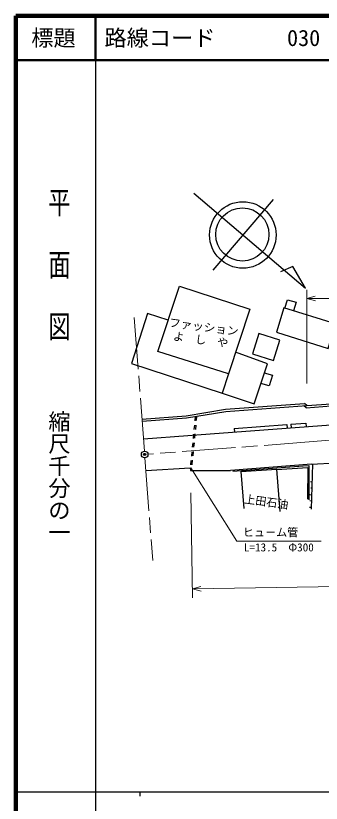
# Model space of a CAD drawing. Units: millimetres, scale not verified. Extents: x 40000 to 680000, y 20000 to 380000.
# Drawn here: x 40000 to 108852, y 202409 to 380000 of the extents above; entities that cross this region are included whole.
import ezdxf
from ezdxf.enums import TextEntityAlignment as Align

# ---------------------------------------------------------------- set-up
doc = ezdxf.new("R2010")
doc.units = ezdxf.units.MM
doc.header["$LTSCALE"] = 1000
doc.header["$PDMODE"] = 32
doc.header["$PDSIZE"] = 500
doc.linetypes.add('CHAIN', pattern=[18.5, 12, -1.5, 3.5, -1.5])
for name, color, linetype, lineweight in [('M-BGD', 7, 'Continuous', 25), ('M-BMK', 2, 'CHAIN', 13), ('M-BMK-SRVR', 3, 'Continuous', 25), ('M-STR-HTXT', 7, 'Continuous', 13), ('M-TTL', 2, 'Continuous', 140), ('M-TTL-BAND', 7, 'Continuous', 25), ('M-TTL-LINE', 7, 'Continuous', 50)]:
    doc.layers.add(name, color=color, linetype=linetype, lineweight=lineweight)
doc.layers.add('M-OTRS', color=6, linetype='Continuous')
doc.layers.add('M-TTL-TXT', color=7, linetype='Continuous')
doc.styles.add('@ＭＳ ゴシック', font='')
doc.styles.add('ＭＳ ゴシック', font='')
doc.styles.get('@ＭＳ ゴシック').set_extended_font_data('@MS Gothic')
doc.styles.get('ＭＳ ゴシック').set_extended_font_data('MS Gothic')

msp = doc.modelspace()

# ---------------------------------------------------------------- linework, layer by layer
at = {"layer": 'M-BGD'}
for p, q in [((80166, 339984), (105339, 318600)), ((98015, 338599), (84420, 322594)), ((102415, 323455), (99652, 322282)), ((105339, 318600), (102415, 323455)), ((78394, 289805), (87308, 291288)), ((87308, 291288), (105082, 292546)), ((87367, 290791), (105622, 292083)), ((105453, 291569), (104912, 292033)), ((105622, 292083), (105082, 292546)), ((105453, 291569), (111087, 291999)), ((105622, 292083), (111106, 292502)), ((68445, 289046), (78394, 289805)), ((78454, 289308), (87367, 290791)), ((80466, 289643), (80368, 288648)), ((80773, 289694), (80674, 288699)), ((68483, 288547), (78454, 289308)), ((80575, 287704), (80476, 286709)), ((89225, 286921), (101097, 287827)), ((101097, 287827), (101158, 287029)), ((101979, 287894), (105397, 288155)), ((101979, 287894), (102040, 287096)), ((105397, 288155), (105458, 287357)), ((105979, 287397), (113727, 287988)), ((78758, 285320), (105979, 287397)), ((80269, 287653), (80170, 286658)), ((89225, 286921), (89285, 286123)), ((68787, 284559), (78758, 285320)), ((80071, 285662), (79972, 284667)), ((80377, 285713), (80279, 284718)), ((79873, 283672), (79774, 282677)), ((80180, 283723), (80081, 282728)), ((79675, 281682), (79577, 280687)), ((79982, 281733), (79883, 280738)), ((79478, 279692), (79379, 278697)), ((79784, 279743), (79685, 278748)), ((106630, 278872), (88383, 277479)), ((106900, 278950), (106545, 268719)), ((106630, 278872), (112121, 279190)), ((69328, 277480), (79314, 278041)), ((79314, 278041), (79359, 277443)), ((79359, 277443), (88383, 277479)), ((106086, 278551), (106044, 270812)), ((106757, 274825), (106442, 274867)), ((106655, 271901), (106314, 271947)), ((106709, 273446), (106476, 273477)), ((106608, 270531), (106263, 270577)), ((106557, 269073), (106199, 269121))]:
    msp.add_line(p, q, dxfattribs=at)
for points in [[(71997, 304304), (76914, 319036), (92765, 313816), (87925, 299276)], [(112031, 310520), (100408, 314159), (98803, 308622), (110396, 304959)], [(99547, 306843), (94778, 308350), (93324, 303746), (98092, 302240)]]:
    msp.add_lwpolyline(points, close=True, dxfattribs=at)
for points in [[(100680, 314074), (101236, 315931), (103199, 315386), (102607, 313471)], [(74352, 311358), (69724, 312890), (66076, 301571), (86529, 294922)], [(87925, 299276), (86529, 294922), (93721, 292487), (96708, 301523), (89549, 304154)], [(96021, 299445), (97874, 298942), (97143, 296517), (95230, 297050)], [(88913, 277272), (104794, 278478), (106086, 278551)], [(91508, 268845), (90823, 277252), (98750, 277753), (99490, 268222)], [(98734, 277646), (105817, 278133), (105763, 270989)]]:
    msp.add_lwpolyline(points, dxfattribs=at)
for centre, radius in [((91190, 330564), 7500), ((91075, 330673), 6000)]:
    msp.add_circle(centre, radius, dxfattribs=at)
at = {"layer": 'M-BMK'}
for p, q in [((68997, 281817), (66697, 311958)), ((113994, 284498), (107941, 284036)), ((107941, 284036), (69801, 281126)), ((69111, 280321), (70876, 257189))]:
    msp.add_line(p, q, dxfattribs=at)
at = {"layer": 'M-BMK-SRVR'}
msp.add_circle((69054, 281069), 750, dxfattribs=at)
msp.add_point((69054, 281069), dxfattribs=at)
at = {"layer": 'M-OTRS'}
msp.add_point((69054, 281069), dxfattribs=at)
at = {"layer": 'M-STR-HTXT'}
for p, q in [((105615, 297083), (105586, 318217)), ((107519, 316737), (105588, 316217)), ((105588, 316217), (170525, 316306)), ((105588, 316217), (107521, 315702)), ((89806, 261535), (79438, 278030)), ((79447, 272443), (79860, 248748)), ((89806, 261535), (108806, 261535)), ((79825, 250748), (167000, 252268)), ((81748, 251299), (79825, 250748)), ((79825, 250748), (81766, 250264))]:
    msp.add_line(p, q, dxfattribs=at)
at = {"layer": 'M-TTL'}
for p, q in [((40000, 380000), (40000, 20000)), ((680000, 380000), (40000, 380000))]:
    msp.add_line(p, q, dxfattribs=at)
at = {"layer": 'M-TTL-BAND'}
for p, q in [((58000, 370000), (58000, 20000)), ((40000, 205000), (579000, 205000)), ((68000, 205000), (68000, 204000))]:
    msp.add_line(p, q, dxfattribs=at)
at = {"layer": 'M-TTL-LINE'}
for p, q in [((58000, 380000), (58000, 370000)), ((40000, 370000), (680000, 370000))]:
    msp.add_line(p, q, dxfattribs=at)

# ---------------------------------------------------------------- texts
at = {"layer": 'M-BGD', "style": 'ＭＳ ゴシック', "width": 1.05}
msp.add_text('ファッション', height=1833, rotation=352.309, dxfattribs=at).set_placement((82184, 308366), align=Align.BOTTOM_CENTER)
at = {"layer": 'M-BGD', "style": 'ＭＳ ゴシック'}
msp.add_text('よ\u3000し\u3000や', height=1833, rotation=352.309, dxfattribs=at).set_placement((81822, 307869), align=Align.TOP_CENTER)
msp.add_text('上田石油', height=1833, rotation=352.309, dxfattribs=at).set_placement((96494, 270366), align=Align.MIDDLE_CENTER)
at = {"layer": 'M-STR-HTXT', "style": 'ＭＳ ゴシック'}
msp.add_text('ヒュ－ム管', height=1833, dxfattribs=at).set_placement((91181, 262035), align=Align.BOTTOM_LEFT)
msp.add_text('L=13.5\u3000Φ300', height=1833, dxfattribs=at).set_placement((99306, 261035), align=Align.TOP_CENTER)
at = {"layer": 'M-TTL-BAND', "style": '@ＭＳ ゴシック', "width": 1.4}
msp.add_text('平  面  図', height=3666, rotation=270, dxfattribs=at).set_placement((49777, 306475), align=Align.MIDDLE_RIGHT)
at = {"layer": 'M-TTL-BAND', "style": '@ＭＳ ゴシック'}
msp.add_text('縮尺千分の一', height=3666, rotation=270, dxfattribs=at).set_placement((49777, 261030), align=Align.MIDDLE_RIGHT)
at = {"layer": 'M-TTL-TXT', "style": 'ＭＳ ゴシック'}
msp.add_text('標題', height=3666, dxfattribs=at).set_placement((48500, 375000), align=Align.MIDDLE_CENTER)
for s, p in [('路線コード', (60000, 375000)), ('030', (101142, 375000))]:
    msp.add_text(s, height=3666, dxfattribs=at).set_placement(p, align=Align.MIDDLE_LEFT)

doc.saveas('drawing.dxf')
